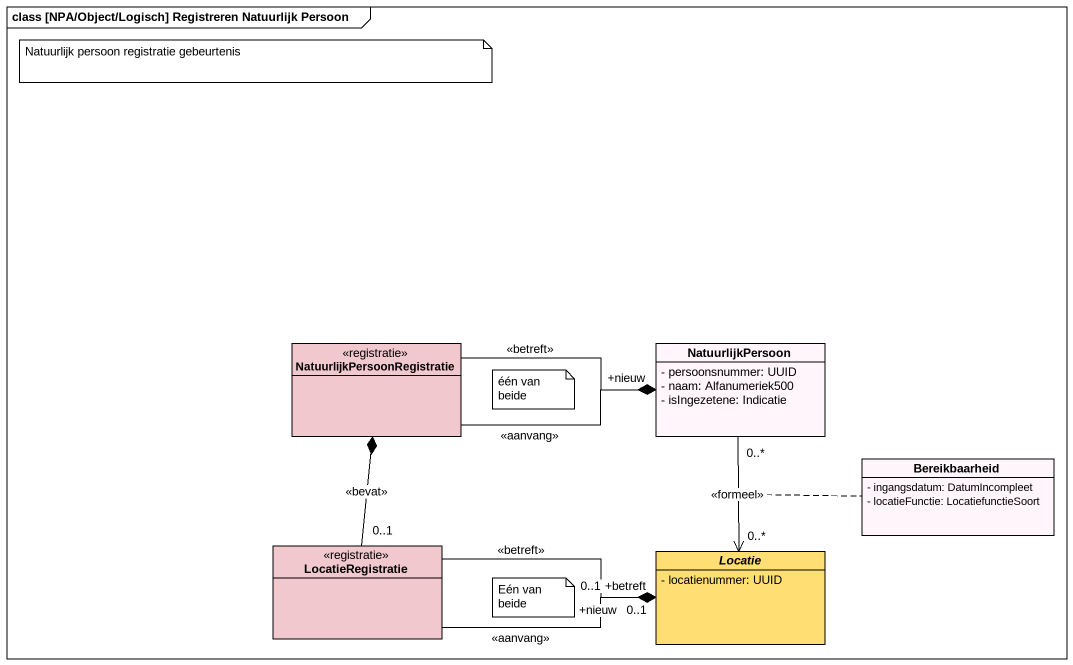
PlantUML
@startuml
mainframe class [NPA/Object/Logisch] Registreren Natuurlijk Persoon
hide circle
hide empty members
skinparam classAttributeIconSize 0
class NatuurlijkPersoonRegistratie <<registratie>> #F0C8CD
class NatuurlijkPersoon #FFF5FA {
  - persoonsnummer: UUID
  - naam: Alfanumeriek500
  - isIngezetene: Indicatie
}
class Bereikbaarheid #FFF5FA {
  - ingangsdatum: DatumIncompleet
  - locatieFunctie: LocatiefunctieSoort
}
class LocatieRegistratie <<registratie>> #F0C8CD
abstract class Locatie #FFDE73 {
  - locatienummer: UUID
}
NatuurlijkPersoonRegistratie -right-* NatuurlijkPersoon : <<betreft>>
NatuurlijkPersoonRegistratie -right-* "+nieuw" NatuurlijkPersoon : <<aanvang>>
NatuurlijkPersoon "0..*" --> "0..*" Locatie : <<formeel>>
(NatuurlijkPersoon, Locatie) .. Bereikbaarheid
LocatieRegistratie "0..1" -up-* NatuurlijkPersoonRegistratie : <<bevat>>
LocatieRegistratie -right-* "+betreft\n0..1" Locatie : <<betreft>>
LocatieRegistratie -right-* "+nieuw\n0..1" Locatie : <<aanvang>>
note as N1
  Natuurlijk persoon registratie gebeurtenis
end note
note as N2
  één van beide
end note
note as N3
  Eén van beide
end note
@enduml
